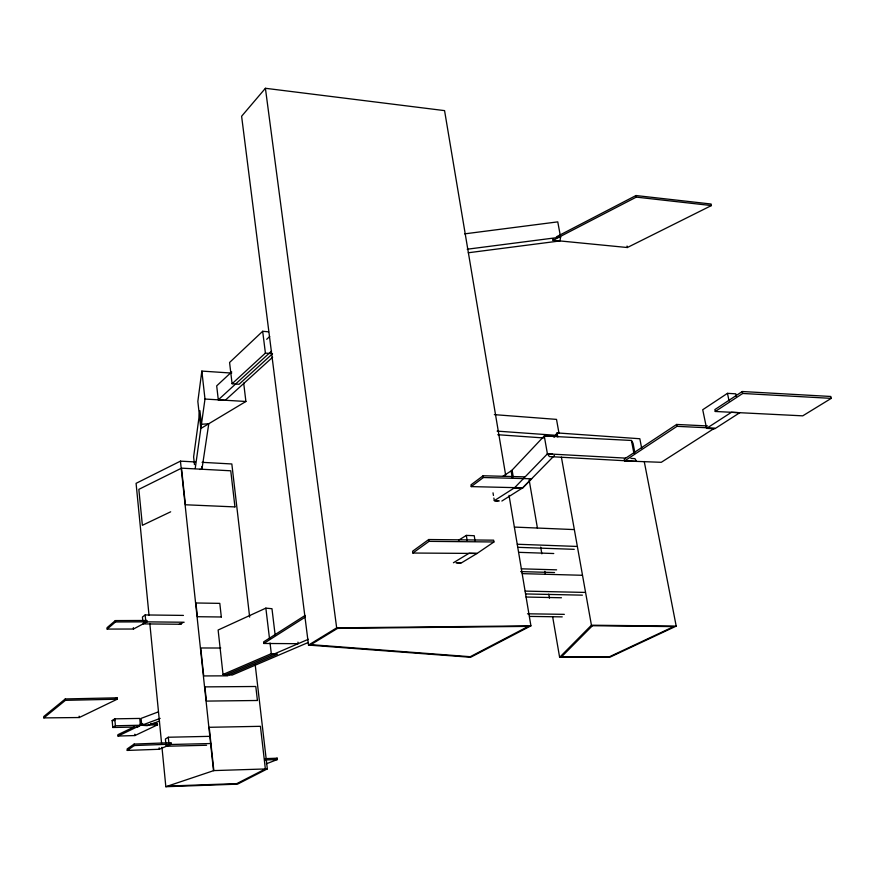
<?xml version="1.0" encoding="UTF-8"?>
<svg xmlns="http://www.w3.org/2000/svg" width="875" height="875" viewBox="0 0 875 875"><rect width="100%" height="100%" fill="white"/><g stroke="black" fill="none" stroke-linecap="round" stroke-linejoin="round"><path stroke-width="1.31" d="M231.7 373.078L201.841 371.087L197.838 401.417L200.845 428.488L245.897 401.483L243.677 383.031M195.223 468.475L204.991 399.044L201.841 371.087M199.631 469.438L201.928 469.252L208.775 423.73L201.436 424.298L199.916 410.659L193.616 456.881L194.469 464.636M464.636 233.866L557.758 221.867L560.602 237.158L559.945 240.931L468.278 252.766M554.039 437.292L557.069 432.917L639.833 438.747L641.648 448.12M505.662 475.18L444.566 110.622L265.409 88.287L241.609 116.255L308.525 645.072L470.619 657.278L530.917 625.844L509.042 495.359M552.497 453.688L547.411 453.852L514.052 488.294L522.605 487.977L554.433 455.481M552.694 617.006L559.628 657.322L591.434 625.209L676.2 626.117L644.241 461.497M268.603 331.833L262.675 331.286L229.578 362.48L232.094 383.731L239.061 384.278L272.541 353.73M231.7 371.897L216.694 385.864L218.302 399.842L225.181 400.345L272.628 357.23M266.7 339.303L269.708 336.503M232.094 383.731L265.409 353.106L271.359 353.631M218.302 399.842L271.556 351.083M115.336 620.583L107.034 627.703L107.166 629.081L133.492 629.027L146.891 621.852L146.759 620.473L115.336 620.583L115.467 621.972L107.166 629.081M65.297 698.939L43.75 716.538L43.859 717.894L79.264 717.533L117.217 699.202L117.086 697.823L65.297 698.939L65.417 700.339L43.859 717.894M183.444 615.409L145.162 614.939L142.428 617.006L142.756 620.441M524.628 476.864L483.109 475.759L470.969 484.87L471.242 486.609L522.736 487.823L531.628 478.789L483.405 477.52L471.242 486.609M184.166 622.245L145.841 621.841L143.095 623.886L181.333 624.269M428.728 539.525L412.617 551.228L412.891 553.033L477.061 553.448L493.927 541.975L493.631 540.17L428.728 539.525L429.002 541.362L412.891 553.033M134.159 744.078L127.127 748.967L127.258 750.422L159.316 749.273L171.336 744.144L171.194 742.678L134.159 744.078L134.291 745.544L127.258 750.422M707.547 425.939L676.616 424.452L624.247 459.123L624.597 460.939L661.281 462.306L714.656 428.127L676.988 426.344L624.597 460.939M736.28 396.331L735.744 393.816L727.464 393.345L702.723 409.73L706.584 428.378L714.788 428.761L739.791 412.705L731.489 412.278L706.584 428.378M112.164 720.562L114.778 718.845L139.748 718.43L140.394 725.32L137.725 727.016L112.788 727.486L112.164 720.562L114.789 720.519M742.284 391.519L714.875 409.577L715.269 411.48L802.747 415.844L831.25 398.366L830.812 396.473L742.284 391.519L742.7 393.466L715.269 411.48M112.788 727.486L115.402 725.78L157.5 724.85L157.369 723.472L150.795 723.658M502.961 476.241L512.127 470.269L513.242 476.886M305.112 615.442L263.605 641.911L263.791 643.475L298.134 643.683L297.938 642.141M263.791 643.475L305.32 617.061M493.883 498.061L494.309 500.675L515.036 487.473L522.659 487.878L501.856 501.036M458.511 540.269L466.342 535.402L474.228 535.697L475.037 540.761M308.525 645.072L336.667 627.867L530.917 625.844M453.425 562.745L469.164 553.197L477.061 553.448L461.256 562.975L456.028 562.822M210.175 736.334L168.306 737.242L165.408 738.992L166.13 746.255L206.598 745.27M166.13 746.255L169.028 744.527L210.941 743.531M143.412 622.267L146.759 620.473M556.369 236.852L635.972 195.541L711.08 204.017L711.408 205.559L627.342 247.527L553.033 240.253L552.748 238.722M553.033 240.253L636.289 197.116L711.408 205.559M255.183 664.541L267.334 768.895L237.519 784.153L165.834 786.712L161.963 747.261M195.311 461.956L180.436 461.136L136.084 483.339L149.023 615.3M180.294 468.77L138.841 489.355L142.373 525.306L170.669 511.809M114.636 699.005L117.086 697.823M134.389 726.775L117.917 734.694L118.038 736.05L134.947 735.547L157.5 724.85M118.038 736.05L140.394 725.32M676.2 626.117L609.569 657.344L559.628 657.322M275.198 635.436L271.972 608.716L265.858 608.136L218.127 630.022L223.027 674.472L232.181 675.062L308.262 642.491M223.027 674.472L271.305 653.658L277.463 654.128L229.141 674.866M226.089 674.669L308.339 639.297M178.97 624.411L182.656 622.869M274.783 759.128L277.233 758.188L277.386 759.533L266.383 763.777M158.266 711.911L141.083 718.397L141.739 725.288L147.186 725.659L159.48 721.077M141.739 725.288L160.169 718.386M165.834 786.712L213.839 770.591L209.213 727.3L260.422 726.316L265.366 768.972L236.808 783.606L168.055 786.067M467.206 249.222L560.602 237.158M134.291 745.544L171.336 744.144M265.037 758.658L277.233 758.188M265.191 760.003L277.386 759.533M267.334 768.895L213.5 770.602L180.436 461.136M553.131 435.706L544.261 435.969L511.153 471.1L512.269 477.717M140.263 723.942L142.898 723.866M65.417 700.339L117.217 699.202M227.861 675.828L203.722 675.938L200.725 647.97L220.763 648.025M115.467 621.972L146.891 621.852M456.87 562.767L460.961 562.8M429.002 541.362L493.927 541.975M527.483 613.791L564.342 614.348M529.539 616.405L562.231 616.875M526.039 597.034L561.455 597.756M525.186 591.106L584.784 592.419M525.623 593.939L582.389 595.153M495.337 500.883L498.017 500.948M520.68 571.594L554.542 572.545M522.266 573.639L581.722 575.269M521.314 568.816L556.598 569.844M518.558 552.322L553.766 553.525M517.344 544.25L576.581 546.427M517.814 547.323L574.241 549.336M514.456 527.078L573.562 529.561M494.309 500.675L499.341 500.916M634.791 452.342L633.052 443.297L631.433 440.464L544.261 435.969L547.411 453.852L549.38 456.586L636.53 461.387L634.933 458.631L630.897 458.413M742.7 393.466L831.25 398.366M547.411 453.852L625.505 458.117M202.081 462.328L231.831 463.969L249.659 617.116M204.991 399.044L245.897 401.483M497.777 434.722L543.736 437.948M497.098 431.113L556.697 435.367M494.342 414.641L556.511 419.387L558.961 433.07M727.464 393.345L729.072 400.914M635.972 195.541L636.289 197.116M676.616 424.452L676.988 426.344M627.047 246.028L627.342 247.527M631.433 440.464L633.938 453.447M557.069 432.917L557.791 436.942M561.4 457.122L591.434 625.209M529.145 479.916L537.458 528.303M540.684 547.116L541.844 553.831M544.852 571.309L545.311 574M548.767 594.158L549.467 598.183M493.019 492.833L493.445 495.447M483.109 475.759L483.405 477.52M466.342 535.402L467.152 540.477M265.409 88.287L336.667 627.867M262.675 331.286L265.409 353.106M265.858 608.136L269.544 638.936M270.025 642.95L271.305 653.658M201.644 466.67L201.928 469.252M168.306 737.242L169.028 744.527M149.822 623.459L161.569 743.181M159.173 747.83L159.316 749.273M145.162 614.939L145.841 621.841M133.361 627.659L133.492 629.027M134.827 734.191L134.947 735.547M114.778 718.845L115.402 725.78M79.155 716.177L79.264 717.533M592.419 625.723L561.466 656.884L609.175 656.884L673.728 626.598L592.419 625.723M337.531 628.392L310.844 644.656L470.258 656.709L528.325 626.38L337.531 628.392M257.425 700.492L206.412 701.094L204.892 686.886L255.795 686.492L257.425 700.492M221.32 616.995L197.389 616.711L195.923 602.984L219.8 603.367L221.32 616.995M234.948 506.909L185.423 504.766L181.508 468.158L230.759 470.794L234.948 506.909"/></g></svg>
